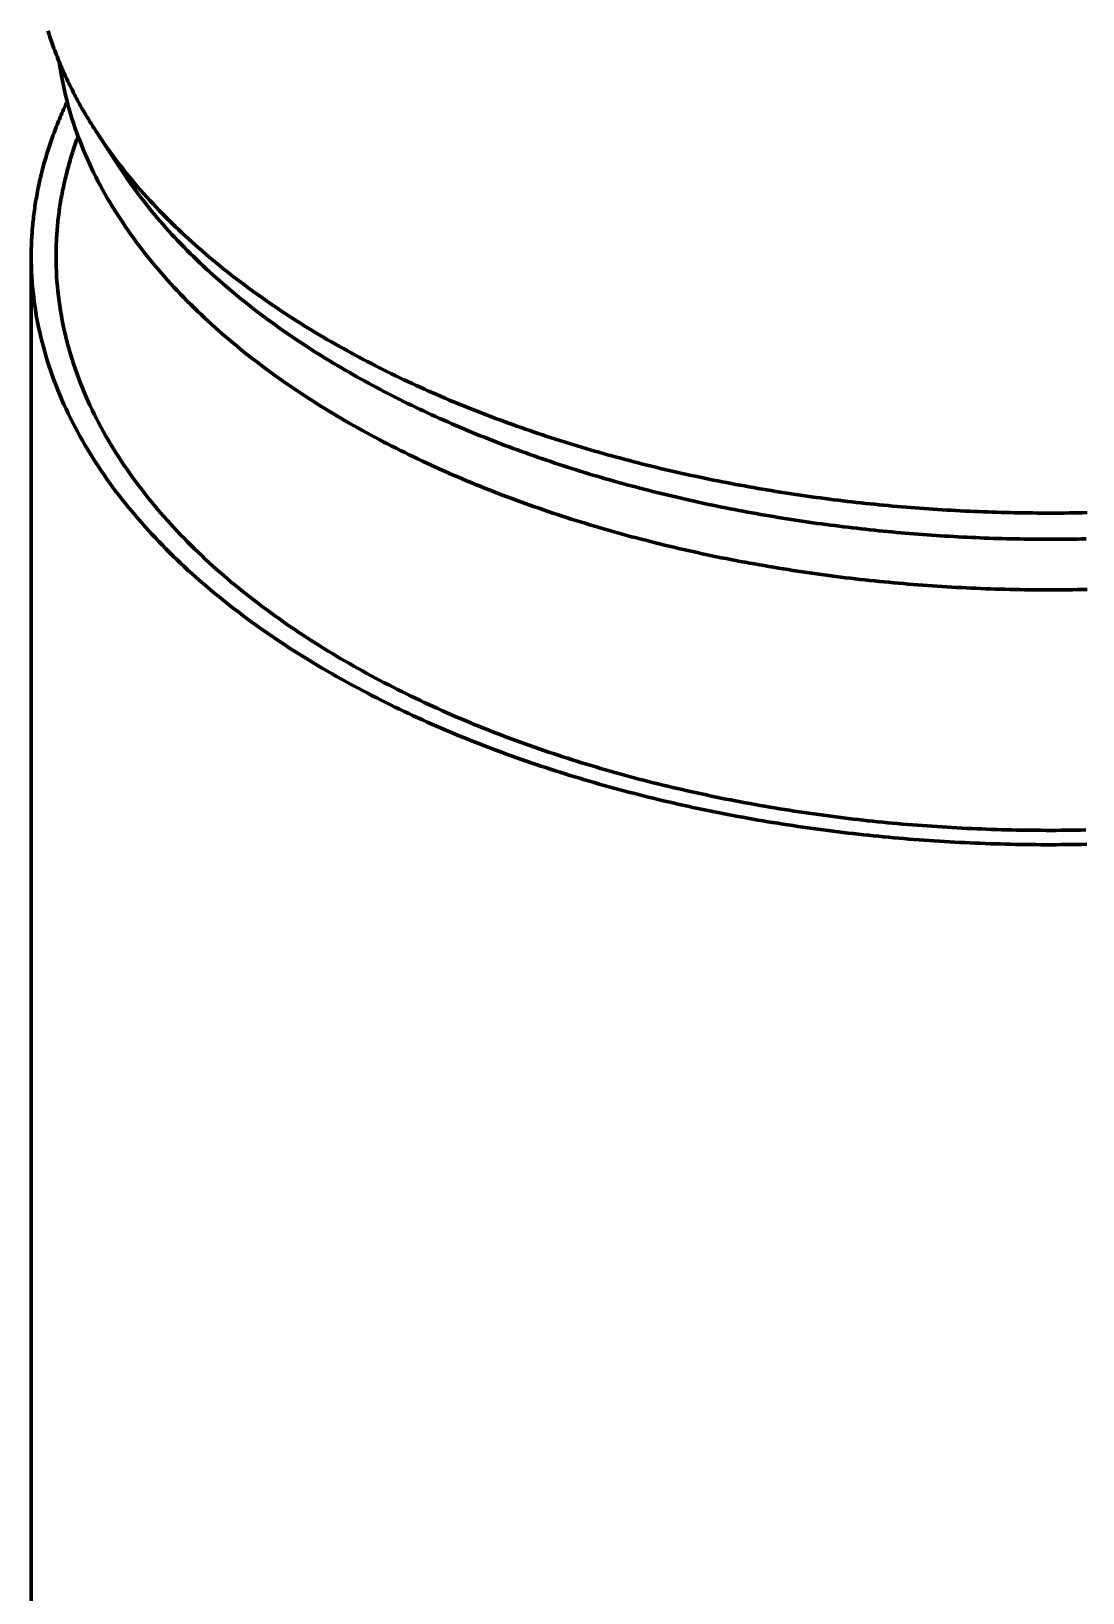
# Model space of a CAD drawing. Header units: millimetres. Extents: x 0 to 420, y 0 to 297.
# Drawn here: x 122.19 to 142.33, y 148.79 to 178.68 of the extents above; entities that cross this region are included whole.
import ezdxf

# ---------------------------------------------------------------- set-up
doc = ezdxf.new("R2010")
doc.units = ezdxf.units.MM
doc.layers.add('01-VISIBLE', color=7, linetype='CONTINUOUS', lineweight=70)

msp = doc.modelspace()

# ---------------------------------------------------------------- linework, layer by layer
at = {"layer": '01-VISIBLE'}
for p, q in [((123.896, 176.06), (123.452, 176.739)), ((122.192, 100.887), (122.192, 174.371))]:
    msp.add_line(p, q, dxfattribs=at)
for points in [[(122.51, 178.695), (122.522, 178.657), (122.535, 178.619), (122.547, 178.58), (122.56, 178.542), (122.573, 178.504), (122.587, 178.466), (122.6, 178.428), (122.614, 178.39), (122.628, 178.352), (122.642, 178.315), (122.657, 178.277), (122.671, 178.239), (122.686, 178.202), (122.701, 178.164), (122.716, 178.127), (122.732, 178.09), (122.747, 178.052), (122.763, 178.015), (122.779, 177.978), (122.795, 177.941), (122.811, 177.904), (122.828, 177.868), (122.845, 177.831), (122.862, 177.794), (122.879, 177.758), (122.896, 177.721), (122.914, 177.685), (122.931, 177.649), (122.949, 177.613), (122.967, 177.577), (122.986, 177.541), (123.004, 177.505), (123.023, 177.469), (123.041, 177.433), (123.06, 177.398), (123.079, 177.362), (123.099, 177.327), (123.118, 177.291), (123.138, 177.256), (123.157, 177.221), (123.177, 177.186), (123.198, 177.151), (123.218, 177.116), (123.238, 177.081), (123.259, 177.047), (123.28, 177.012), (123.301, 176.978), (123.322, 176.943), (123.343, 176.909), (123.364, 176.875), (123.386, 176.841), (123.408, 176.807), (123.429, 176.773), (123.452, 176.739)], [(122.728, 178.099), (122.741, 178.008), (122.756, 177.916), (122.772, 177.825), (122.789, 177.734), (122.807, 177.643), (122.827, 177.552), (122.848, 177.462), (122.871, 177.372), (122.894, 177.282), (122.919, 177.193), (122.945, 177.104), (122.972, 177.015), (123.001, 176.927), (123.03, 176.839), (123.061, 176.751), (123.093, 176.664), (123.126, 176.577), (123.16, 176.491), (123.195, 176.405), (123.231, 176.32), (123.268, 176.235), (123.307, 176.15), (123.346, 176.066), (123.386, 175.983), (123.427, 175.9), (123.47, 175.817), (123.513, 175.735), (123.557, 175.654), (123.602, 175.573), (123.648, 175.492), (123.695, 175.412), (123.743, 175.333), (123.792, 175.254), (123.841, 175.175), (123.892, 175.097), (123.943, 175.02), (123.995, 174.943), (124.047, 174.867), (124.101, 174.791), (124.155, 174.716), (124.21, 174.641), (124.266, 174.567), (124.322, 174.493), (124.379, 174.42), (124.437, 174.348), (124.496, 174.276), (124.555, 174.204), (124.614, 174.133), (124.675, 174.063), (124.736, 173.993), (124.797, 173.924), (124.86, 173.855), (124.922, 173.787), (124.986, 173.719), (125.05, 173.652), (125.114, 173.585), (125.179, 173.519), (125.245, 173.453), (125.311, 173.388), (125.377, 173.324), (125.445, 173.26), (125.512, 173.196), (125.58, 173.133), (125.649, 173.071), (125.718, 173.009), (125.787, 172.947), (125.857, 172.886), (125.927, 172.826), (125.998, 172.766), (126.069, 172.706), (126.141, 172.647), (126.213, 172.588), (126.285, 172.53), (126.358, 172.473), (126.431, 172.416), (126.504, 172.359), (126.578, 172.303), (126.652, 172.247), (126.727, 172.192), (126.802, 172.137), (126.877, 172.083), (126.952, 172.029), (127.028, 171.976), (127.104, 171.923), (127.181, 171.871), (127.258, 171.819), (127.335, 171.767), (127.412, 171.716), (127.49, 171.666), (127.568, 171.615), (127.646, 171.566), (127.725, 171.516), (127.804, 171.467), (127.883, 171.419), (127.962, 171.371), (128.042, 171.323), (128.121, 171.276), (128.202, 171.229), (128.282, 171.183), (128.362, 171.137), (128.443, 171.091), (128.524, 171.046), (128.606, 171.002), (128.687, 170.957), (128.769, 170.913), (128.851, 170.87), (128.933, 170.827), (129.015, 170.784), (129.098, 170.742), (129.18, 170.7), (129.263, 170.658), (129.346, 170.617), (129.43, 170.576), (129.513, 170.536), (129.597, 170.496), (129.681, 170.456), (129.765, 170.417), (129.849, 170.378), (129.933, 170.339), (130.018, 170.301), (130.103, 170.263), (130.187, 170.226), (130.272, 170.189), (130.358, 170.152), (130.443, 170.116), (130.528, 170.08), (130.614, 170.044), (130.7, 170.009), (130.786, 169.974), (130.872, 169.94), (130.958, 169.905), (131.044, 169.872), (131.131, 169.838), (131.217, 169.805), (131.304, 169.772), (131.391, 169.74), (131.478, 169.707), (131.565, 169.676), (131.652, 169.644), (131.74, 169.613), (131.827, 169.582), (131.915, 169.552), (132.003, 169.521), (132.09, 169.492), (132.178, 169.462), (132.266, 169.433), (132.355, 169.404), (132.443, 169.376), (132.531, 169.347), (132.62, 169.32), (132.708, 169.292), (132.797, 169.265), (132.886, 169.238), (132.974, 169.211), (133.063, 169.185), (133.152, 169.159), (133.242, 169.133), (133.331, 169.108), (133.42, 169.083), (133.509, 169.058), (133.599, 169.034), (133.688, 169.009), (133.778, 168.986), (133.868, 168.962), (133.958, 168.939), (134.047, 168.916), (134.137, 168.893), (134.227, 168.871), (134.318, 168.849), (134.408, 168.827), (134.498, 168.806), (134.588, 168.785), (134.679, 168.764), (134.769, 168.743), (134.86, 168.723), (134.95, 168.703), (135.041, 168.683), (135.131, 168.664), (135.222, 168.645), (135.313, 168.626), (135.404, 168.607), (135.495, 168.589), (135.586, 168.571), (135.677, 168.554), (135.768, 168.536), (135.859, 168.519), (135.95, 168.502), (136.042, 168.486), (136.133, 168.47), (136.224, 168.454), (136.316, 168.438), (136.407, 168.422), (136.499, 168.407), (136.59, 168.392), (136.682, 168.378), (136.774, 168.364), (136.865, 168.35), (136.957, 168.336), (137.049, 168.322), (137.14, 168.309), (137.232, 168.296), (137.324, 168.284), (137.416, 168.271), (137.508, 168.259), (137.6, 168.247), (137.692, 168.236), (137.784, 168.224), (137.876, 168.213), (137.968, 168.203), (138.061, 168.192), (138.153, 168.182), (138.245, 168.172), (138.337, 168.162), (138.429, 168.153), (138.522, 168.144), (138.614, 168.135), (138.706, 168.126), (138.799, 168.118), (138.891, 168.11), (138.984, 168.102), (139.076, 168.095), (139.169, 168.087), (139.261, 168.08), (139.353, 168.073), (139.446, 168.067), (139.539, 168.061), (139.631, 168.055), (139.724, 168.049), (139.816, 168.044), (139.909, 168.039), (140.002, 168.034), (140.094, 168.029), (140.187, 168.025), (140.279, 168.02), (140.372, 168.017), (140.465, 168.013), (140.557, 168.01), (140.65, 168.007), (140.743, 168.004), (140.836, 168.001), (140.928, 167.999), (141.021, 167.997), (141.114, 167.995), (141.207, 167.994), (141.299, 167.993), (141.392, 167.992), (141.485, 167.991), (141.577, 167.99), (141.67, 167.99), (141.763, 167.99), (141.856, 167.991), (141.948, 167.991), (142.041, 167.992), (142.134, 167.993), (142.227, 167.995), (142.319, 167.996), (142.412, 167.998)], [(122.88, 177.335), (122.863, 177.299), (122.846, 177.262), (122.829, 177.225), (122.813, 177.189), (122.796, 177.152), (122.78, 177.115), (122.764, 177.078), (122.748, 177.041), (122.732, 177.003), (122.717, 176.966), (122.702, 176.929), (122.687, 176.891), (122.672, 176.854), (122.657, 176.816), (122.643, 176.778), (122.629, 176.741), (122.615, 176.703), (122.601, 176.665), (122.587, 176.627), (122.574, 176.589), (122.561, 176.55), (122.548, 176.512), (122.535, 176.474), (122.523, 176.436), (122.51, 176.397), (122.498, 176.359), (122.486, 176.32), (122.475, 176.281), (122.463, 176.243), (122.452, 176.204), (122.441, 176.165), (122.43, 176.126), (122.42, 176.087), (122.41, 176.048), (122.4, 176.009), (122.39, 175.97), (122.38, 175.931), (122.371, 175.891), (122.361, 175.852), (122.353, 175.813), (122.344, 175.773), (122.335, 175.734), (122.327, 175.694), (122.319, 175.655), (122.311, 175.615), (122.304, 175.575), (122.297, 175.536), (122.29, 175.496), (122.283, 175.456), (122.276, 175.416), (122.27, 175.376), (122.264, 175.337), (122.258, 175.297), (122.252, 175.257), (122.247, 175.217), (122.242, 175.177), (122.237, 175.136), (122.233, 175.096), (122.228, 175.056), (122.224, 175.016), (122.22, 174.976), (122.217, 174.936), (122.213, 174.895), (122.21, 174.855), (122.207, 174.815), (122.205, 174.775), (122.202, 174.734), (122.2, 174.694), (122.198, 174.654), (122.197, 174.613), (122.195, 174.573), (122.194, 174.533), (122.193, 174.492), (122.193, 174.452), (122.192, 174.412), (122.192, 174.371)], [(123.089, 176.673), (123.075, 176.635), (123.062, 176.597), (123.048, 176.558), (123.035, 176.52), (123.022, 176.482), (123.009, 176.443), (122.996, 176.405), (122.983, 176.366), (122.971, 176.327), (122.959, 176.289), (122.947, 176.25), (122.936, 176.211), (122.925, 176.172), (122.913, 176.133), (122.903, 176.094), (122.892, 176.055), (122.881, 176.016), (122.871, 175.976), (122.861, 175.937), (122.852, 175.898), (122.842, 175.858), (122.833, 175.819), (122.824, 175.779), (122.815, 175.74), (122.807, 175.7), (122.799, 175.66), (122.791, 175.62), (122.783, 175.581), (122.775, 175.541), (122.768, 175.501), (122.761, 175.461), (122.754, 175.421), (122.748, 175.381), (122.741, 175.341), (122.735, 175.301), (122.73, 175.261), (122.724, 175.22), (122.719, 175.18), (122.714, 175.14), (122.709, 175.1), (122.704, 175.059), (122.7, 175.019), (122.696, 174.979), (122.692, 174.938), (122.689, 174.898), (122.686, 174.857), (122.683, 174.817), (122.68, 174.777), (122.678, 174.736), (122.675, 174.696), (122.673, 174.655), (122.672, 174.615), (122.67, 174.574), (122.669, 174.533), (122.668, 174.493), (122.668, 174.452), (122.667, 174.412), (122.667, 174.371)], [(123.452, 176.739), (123.499, 176.667), (123.548, 176.595), (123.597, 176.523), (123.647, 176.453), (123.697, 176.382), (123.749, 176.312), (123.8, 176.242), (123.853, 176.173), (123.906, 176.105), (123.959, 176.036), (124.013, 175.969), (124.068, 175.901), (124.123, 175.834), (124.179, 175.768), (124.236, 175.702), (124.292, 175.637), (124.35, 175.572), (124.408, 175.507), (124.466, 175.443), (124.525, 175.38), (124.585, 175.316), (124.644, 175.254), (124.705, 175.191), (124.766, 175.129), (124.827, 175.068), (124.889, 175.007), (124.951, 174.947), (125.013, 174.887), (125.076, 174.827), (125.14, 174.768), (125.204, 174.709), (125.268, 174.651), (125.332, 174.593), (125.397, 174.535), (125.463, 174.478), (125.528, 174.422), (125.594, 174.366), (125.661, 174.31), (125.728, 174.255), (125.795, 174.2), (125.862, 174.145), (125.93, 174.091), (125.998, 174.037), (126.067, 173.984), (126.135, 173.931), (126.204, 173.879), (126.274, 173.827), (126.343, 173.775), (126.413, 173.724), (126.484, 173.673), (126.554, 173.623), (126.625, 173.573), (126.696, 173.523), (126.768, 173.474), (126.839, 173.425), (126.911, 173.376), (126.983, 173.328), (127.056, 173.28), (127.128, 173.233), (127.201, 173.186), (127.274, 173.139), (127.348, 173.093), (127.421, 173.047), (127.495, 173.002), (127.569, 172.957), (127.643, 172.912), (127.718, 172.867), (127.793, 172.823), (127.867, 172.78), (127.943, 172.736), (128.018, 172.693), (128.093, 172.651), (128.169, 172.608), (128.245, 172.566), (128.321, 172.525), (128.397, 172.483), (128.474, 172.442), (128.55, 172.402), (128.627, 172.362), (128.704, 172.322), (128.781, 172.282), (128.859, 172.243), (128.936, 172.204), (129.014, 172.165), (129.092, 172.127), (129.17, 172.089), (129.248, 172.052), (129.326, 172.014), (129.405, 171.977), (129.483, 171.941), (129.562, 171.905), (129.641, 171.869), (129.72, 171.833), (129.799, 171.797), (129.879, 171.762), (129.958, 171.728), (130.038, 171.693), (130.117, 171.659), (130.197, 171.625), (130.277, 171.592), (130.357, 171.559), (130.438, 171.526), (130.518, 171.493), (130.598, 171.461), (130.679, 171.429), (130.76, 171.397), (130.841, 171.365), (130.921, 171.334), (131.003, 171.304), (131.084, 171.273), (131.165, 171.243), (131.246, 171.213), (131.328, 171.183), (131.409, 171.154), (131.491, 171.125), (131.573, 171.096), (131.655, 171.067), (131.737, 171.039), (131.819, 171.011), (131.901, 170.983), (131.983, 170.956), (132.066, 170.929), (132.148, 170.902), (132.231, 170.875), (132.313, 170.849), (132.396, 170.823), (132.479, 170.797), (132.562, 170.772), (132.645, 170.746), (132.728, 170.721), (132.811, 170.697), (132.894, 170.672), (132.977, 170.648), (133.061, 170.624), (133.144, 170.6), (133.228, 170.577), (133.311, 170.554), (133.395, 170.531), (133.479, 170.509), (133.563, 170.486), (133.646, 170.464), (133.73, 170.442), (133.814, 170.421), (133.898, 170.399), (133.983, 170.378), (134.067, 170.358), (134.151, 170.337), (134.235, 170.317), (134.32, 170.297), (134.404, 170.277), (134.489, 170.258), (134.573, 170.238), (134.658, 170.219), (134.743, 170.2), (134.827, 170.182), (134.912, 170.164), (134.997, 170.146), (135.082, 170.128), (135.167, 170.11), (135.252, 170.093), (135.337, 170.076), (135.422, 170.059), (135.507, 170.043), (135.592, 170.026), (135.677, 170.01), (135.763, 169.994), (135.848, 169.979), (135.933, 169.963), (136.019, 169.948), (136.104, 169.933), (136.19, 169.919), (136.275, 169.904), (136.361, 169.89), (136.446, 169.876), (136.532, 169.863), (136.618, 169.849), (136.703, 169.836), (136.789, 169.823), (136.875, 169.81), (136.961, 169.798), (137.047, 169.785), (137.132, 169.773), (137.218, 169.761), (137.304, 169.75), (137.39, 169.739), (137.476, 169.727), (137.562, 169.717), (137.648, 169.706), (137.734, 169.696), (137.821, 169.685), (137.907, 169.675), (137.993, 169.666), (138.079, 169.656), (138.165, 169.647), (138.252, 169.638), (138.338, 169.629), (138.424, 169.62), (138.511, 169.612), (138.597, 169.604), (138.683, 169.596), (138.77, 169.588), (138.856, 169.581), (138.942, 169.574), (139.029, 169.567), (139.115, 169.56), (139.202, 169.553), (139.288, 169.547), (139.375, 169.541), (139.461, 169.535), (139.548, 169.529), (139.634, 169.524), (139.721, 169.519), (139.808, 169.514), (139.894, 169.509), (139.981, 169.505), (140.067, 169.5), (140.154, 169.496), (140.241, 169.492), (140.327, 169.489), (140.414, 169.485), (140.501, 169.482), (140.587, 169.479), (140.674, 169.477), (140.761, 169.474), (140.847, 169.472), (140.934, 169.47), (141.021, 169.468), (141.108, 169.466), (141.194, 169.465), (141.281, 169.464), (141.368, 169.463), (141.454, 169.462), (141.541, 169.462), (141.628, 169.461), (141.715, 169.461), (141.801, 169.461), (141.888, 169.462), (141.975, 169.462), (142.062, 169.463), (142.148, 169.464), (142.235, 169.466), (142.322, 169.467), (142.408, 169.469)], [(123.896, 176.06), (123.943, 175.99), (123.99, 175.92), (124.038, 175.85), (124.086, 175.781), (124.136, 175.712), (124.186, 175.644), (124.236, 175.576), (124.287, 175.508), (124.339, 175.441), (124.391, 175.375), (124.444, 175.309), (124.497, 175.243), (124.551, 175.178), (124.606, 175.113), (124.661, 175.049), (124.716, 174.985), (124.772, 174.921), (124.829, 174.859), (124.886, 174.796), (124.943, 174.734), (125.001, 174.672), (125.06, 174.611), (125.119, 174.55), (125.178, 174.49), (125.238, 174.43), (125.298, 174.371), (125.359, 174.312), (125.42, 174.253), (125.481, 174.195), (125.543, 174.137), (125.605, 174.08), (125.668, 174.023), (125.731, 173.966), (125.794, 173.91), (125.858, 173.855), (125.922, 173.8), (125.987, 173.745), (126.051, 173.69), (126.117, 173.636), (126.182, 173.583), (126.248, 173.53), (126.314, 173.477), (126.38, 173.425), (126.447, 173.373), (126.514, 173.321), (126.582, 173.27), (126.649, 173.219), (126.717, 173.169), (126.786, 173.119), (126.854, 173.069), (126.923, 173.02), (126.992, 172.971), (127.061, 172.923), (127.131, 172.874), (127.201, 172.827), (127.271, 172.779), (127.341, 172.732), (127.412, 172.686), (127.483, 172.64), (127.554, 172.594), (127.625, 172.548), (127.697, 172.503), (127.769, 172.458), (127.841, 172.414), (127.913, 172.37), (127.986, 172.326), (128.058, 172.283), (128.131, 172.24), (128.204, 172.197), (128.277, 172.155), (128.351, 172.113), (128.425, 172.071), (128.498, 172.03), (128.573, 171.989), (128.647, 171.949), (128.721, 171.908), (128.796, 171.868), (128.871, 171.829), (128.946, 171.79), (129.021, 171.751), (129.096, 171.712), (129.171, 171.674), (129.247, 171.636), (129.323, 171.598), (129.399, 171.561), (129.475, 171.524), (129.551, 171.487), (129.627, 171.451), (129.704, 171.415), (129.781, 171.379), (129.858, 171.344), (129.935, 171.308), (130.012, 171.274), (130.089, 171.239), (130.166, 171.205), (130.244, 171.171), (130.322, 171.137), (130.399, 171.104), (130.477, 171.071), (130.555, 171.038), (130.633, 171.006), (130.712, 170.974), (130.79, 170.942), (130.869, 170.911), (130.947, 170.879), (131.026, 170.848), (131.105, 170.818), (131.184, 170.787), (131.263, 170.757), (131.342, 170.727), (131.421, 170.698), (131.501, 170.669), (131.58, 170.64), (131.66, 170.611), (131.74, 170.583), (131.819, 170.554), (131.899, 170.527), (131.979, 170.499), (132.059, 170.472), (132.14, 170.445), (132.22, 170.418), (132.3, 170.391), (132.381, 170.365), (132.461, 170.339), (132.542, 170.314), (132.623, 170.288), (132.703, 170.263), (132.784, 170.238), (132.865, 170.214), (132.946, 170.189), (133.027, 170.165), (133.108, 170.141), (133.19, 170.118), (133.271, 170.094), (133.352, 170.071), (133.434, 170.048), (133.516, 170.026), (133.597, 170.004), (133.679, 169.982), (133.761, 169.96), (133.842, 169.938), (133.924, 169.917), (134.006, 169.896), (134.088, 169.875), (134.17, 169.855), (134.253, 169.834), (134.335, 169.814), (134.417, 169.795), (134.499, 169.775), (134.582, 169.756), (134.664, 169.737), (134.747, 169.718), (134.829, 169.699), (134.912, 169.681), (134.994, 169.663), (135.077, 169.645), (135.16, 169.627), (135.243, 169.61), (135.326, 169.593), (135.409, 169.576), (135.492, 169.56), (135.575, 169.543), (135.658, 169.527), (135.741, 169.511), (135.824, 169.495), (135.907, 169.48), (135.99, 169.465), (136.074, 169.45), (136.157, 169.435), (136.24, 169.42), (136.324, 169.406), (136.407, 169.392), (136.491, 169.378), (136.574, 169.365), (136.658, 169.351), (136.741, 169.338), (136.825, 169.325), (136.908, 169.313), (136.992, 169.3), (137.076, 169.288), (137.16, 169.276), (137.243, 169.264), (137.327, 169.253), (137.411, 169.241), (137.495, 169.23), (137.579, 169.22), (137.663, 169.209), (137.747, 169.199), (137.831, 169.188), (137.915, 169.178), (137.999, 169.169), (138.083, 169.159), (138.167, 169.15), (138.251, 169.141), (138.335, 169.132), (138.42, 169.123), (138.504, 169.115), (138.588, 169.107), (138.672, 169.099), (138.757, 169.091), (138.841, 169.084), (138.925, 169.077), (139.009, 169.07), (139.094, 169.063), (139.178, 169.056), (139.262, 169.05), (139.347, 169.044), (139.431, 169.038), (139.516, 169.032), (139.6, 169.026), (139.685, 169.021), (139.769, 169.016), (139.854, 169.011), (139.938, 169.007), (140.023, 169.002), (140.107, 168.998), (140.192, 168.994), (140.276, 168.99), (140.361, 168.987), (140.445, 168.983), (140.53, 168.98), (140.614, 168.977), (140.699, 168.975), (140.783, 168.972), (140.868, 168.97), (140.953, 168.968), (141.037, 168.966), (141.122, 168.965), (141.206, 168.963), (141.291, 168.962), (141.376, 168.961), (141.46, 168.961), (141.545, 168.96), (141.629, 168.96), (141.714, 168.96), (141.799, 168.96), (141.883, 168.96), (141.968, 168.961), (142.053, 168.962), (142.137, 168.963), (142.222, 168.964), (142.306, 168.965), (142.391, 168.967)], [(122.192, 174.371), (122.193, 174.274), (122.195, 174.177), (122.199, 174.079), (122.204, 173.982), (122.21, 173.885), (122.218, 173.788), (122.228, 173.691), (122.239, 173.595), (122.251, 173.498), (122.265, 173.402), (122.28, 173.306), (122.296, 173.21), (122.314, 173.114), (122.333, 173.019), (122.354, 172.924), (122.376, 172.829), (122.399, 172.734), (122.424, 172.64), (122.45, 172.546), (122.477, 172.453), (122.506, 172.36), (122.536, 172.267), (122.567, 172.175), (122.599, 172.083), (122.633, 171.992), (122.667, 171.901), (122.703, 171.811), (122.74, 171.721), (122.778, 171.631), (122.818, 171.542), (122.858, 171.454), (122.9, 171.366), (122.942, 171.278), (122.986, 171.191), (123.031, 171.105), (123.077, 171.019), (123.123, 170.934), (123.171, 170.849), (123.22, 170.764), (123.27, 170.681), (123.32, 170.598), (123.372, 170.515), (123.424, 170.433), (123.477, 170.352), (123.531, 170.271), (123.586, 170.191), (123.642, 170.111), (123.699, 170.032), (123.756, 169.953), (123.815, 169.875), (123.874, 169.798), (123.933, 169.721), (123.994, 169.645), (124.055, 169.569), (124.117, 169.494), (124.18, 169.419), (124.243, 169.346), (124.307, 169.272), (124.371, 169.199), (124.437, 169.127), (124.502, 169.056), (124.569, 168.985), (124.636, 168.914), (124.704, 168.844), (124.772, 168.775), (124.841, 168.706), (124.91, 168.638), (124.98, 168.57), (125.051, 168.503), (125.122, 168.436), (125.193, 168.37), (125.265, 168.305), (125.338, 168.24), (125.41, 168.176), (125.484, 168.112), (125.558, 168.048), (125.632, 167.986), (125.707, 167.923), (125.782, 167.862), (125.858, 167.8), (125.934, 167.74), (126.01, 167.68), (126.087, 167.62), (126.165, 167.561), (126.242, 167.502), (126.32, 167.444), (126.399, 167.386), (126.478, 167.329), (126.557, 167.273), (126.636, 167.217), (126.716, 167.161), (126.796, 167.106), (126.877, 167.051), (126.958, 166.997), (127.039, 166.943), (127.12, 166.89), (127.202, 166.837), (127.284, 166.785), (127.366, 166.733), (127.449, 166.682), (127.532, 166.631), (127.615, 166.58), (127.699, 166.53), (127.782, 166.481), (127.866, 166.432), (127.951, 166.383), (128.035, 166.335), (128.12, 166.287), (128.205, 166.24), (128.29, 166.193), (128.376, 166.147), (128.462, 166.101), (128.548, 166.055), (128.634, 166.01), (128.72, 165.965), (128.807, 165.921), (128.894, 165.877), (128.981, 165.834), (129.068, 165.791), (129.156, 165.748), (129.243, 165.706), (129.331, 165.664), (129.419, 165.622), (129.507, 165.581), (129.596, 165.541), (129.685, 165.501), (129.773, 165.461), (129.862, 165.421), (129.951, 165.382), (130.041, 165.344), (130.13, 165.305), (130.22, 165.267), (130.31, 165.23), (130.4, 165.193), (130.49, 165.156), (130.58, 165.12), (130.67, 165.084), (130.761, 165.048), (130.852, 165.013), (130.943, 164.978), (131.034, 164.944), (131.125, 164.909), (131.216, 164.876), (131.307, 164.842), (131.399, 164.809), (131.491, 164.777), (131.582, 164.744), (131.674, 164.712), (131.766, 164.681), (131.858, 164.649), (131.951, 164.618), (132.043, 164.588), (132.136, 164.558), (132.228, 164.528), (132.321, 164.498), (132.414, 164.469), (132.507, 164.44), (132.6, 164.412), (132.693, 164.384), (132.786, 164.356), (132.879, 164.328), (132.973, 164.301), (133.066, 164.274), (133.16, 164.248), (133.254, 164.222), (133.348, 164.196), (133.442, 164.17), (133.536, 164.145), (133.63, 164.12), (133.724, 164.096), (133.818, 164.072), (133.912, 164.048), (134.007, 164.024), (134.101, 164.001), (134.196, 163.978), (134.291, 163.955), (134.385, 163.933), (134.48, 163.911), (134.575, 163.89), (134.67, 163.868), (134.765, 163.847), (134.86, 163.827), (134.955, 163.806), (135.05, 163.786), (135.146, 163.766), (135.241, 163.747), (135.337, 163.728), (135.432, 163.709), (135.528, 163.69), (135.623, 163.672), (135.719, 163.654), (135.814, 163.637), (135.91, 163.619), (136.006, 163.602), (136.102, 163.585), (136.198, 163.569), (136.294, 163.553), (136.39, 163.537), (136.486, 163.522), (136.582, 163.506), (136.678, 163.491), (136.774, 163.477), (136.871, 163.462), (136.967, 163.448), (137.063, 163.435), (137.16, 163.421), (137.256, 163.408), (137.353, 163.395), (137.449, 163.383), (137.546, 163.37), (137.642, 163.358), (137.739, 163.347), (137.835, 163.335), (137.932, 163.324), (138.029, 163.313), (138.125, 163.303), (138.222, 163.293), (138.319, 163.283), (138.416, 163.273), (138.513, 163.264), (138.61, 163.254), (138.707, 163.246), (138.804, 163.237), (138.9, 163.229), (138.997, 163.221), (139.094, 163.213), (139.192, 163.206), (139.289, 163.199), (139.386, 163.192), (139.483, 163.185), (139.58, 163.179), (139.677, 163.173), (139.774, 163.168), (139.871, 163.162), (139.968, 163.157), (140.066, 163.152), (140.163, 163.148), (140.26, 163.143), (140.357, 163.139), (140.455, 163.136), (140.552, 163.132), (140.649, 163.129), (140.746, 163.126), (140.844, 163.124), (140.941, 163.121), (141.038, 163.119), (141.135, 163.118), (141.233, 163.116), (141.33, 163.115), (141.427, 163.114), (141.525, 163.113), (141.622, 163.113), (141.719, 163.113), (141.817, 163.113), (141.914, 163.114), (142.011, 163.114), (142.109, 163.116), (142.206, 163.117), (142.303, 163.118), (142.401, 163.12)], [(122.667, 174.371), (122.668, 174.276), (122.67, 174.181), (122.673, 174.087), (122.678, 173.992), (122.685, 173.897), (122.693, 173.802), (122.702, 173.708), (122.712, 173.614), (122.724, 173.519), (122.738, 173.425), (122.753, 173.332), (122.769, 173.238), (122.786, 173.145), (122.805, 173.052), (122.825, 172.959), (122.846, 172.866), (122.869, 172.774), (122.893, 172.682), (122.919, 172.591), (122.945, 172.5), (122.973, 172.409), (123.002, 172.319), (123.033, 172.229), (123.064, 172.139), (123.097, 172.05), (123.131, 171.961), (123.166, 171.873), (123.202, 171.785), (123.239, 171.698), (123.278, 171.611), (123.317, 171.525), (123.358, 171.439), (123.399, 171.353), (123.442, 171.269), (123.485, 171.184), (123.53, 171.101), (123.576, 171.017), (123.622, 170.935), (123.67, 170.852), (123.718, 170.771), (123.768, 170.69), (123.818, 170.609), (123.869, 170.529), (123.921, 170.45), (123.974, 170.371), (124.027, 170.292), (124.082, 170.215), (124.137, 170.137), (124.193, 170.061), (124.25, 169.985), (124.308, 169.909), (124.366, 169.834), (124.425, 169.76), (124.485, 169.686), (124.545, 169.613), (124.606, 169.54), (124.668, 169.468), (124.73, 169.396), (124.793, 169.325), (124.857, 169.255), (124.921, 169.185), (124.986, 169.116), (125.052, 169.047), (125.118, 168.979), (125.184, 168.911), (125.251, 168.844), (125.319, 168.777), (125.387, 168.711), (125.456, 168.646), (125.525, 168.581), (125.595, 168.517), (125.665, 168.453), (125.736, 168.389), (125.807, 168.326), (125.879, 168.264), (125.951, 168.202), (126.023, 168.141), (126.096, 168.08), (126.17, 168.02), (126.244, 167.96), (126.318, 167.901), (126.392, 167.843), (126.467, 167.784), (126.543, 167.727), (126.619, 167.669), (126.695, 167.613), (126.771, 167.557), (126.848, 167.501), (126.925, 167.446), (127.003, 167.391), (127.081, 167.337), (127.159, 167.283), (127.238, 167.229), (127.316, 167.177), (127.396, 167.124), (127.475, 167.072), (127.555, 167.021), (127.635, 166.97), (127.715, 166.919), (127.796, 166.869), (127.877, 166.819), (127.958, 166.77), (128.04, 166.721), (128.121, 166.673), (128.203, 166.625), (128.286, 166.578), (128.368, 166.531), (128.451, 166.484), (128.534, 166.438), (128.617, 166.392), (128.7, 166.347), (128.784, 166.302), (128.868, 166.258), (128.952, 166.214), (129.036, 166.17), (129.121, 166.127), (129.206, 166.084), (129.291, 166.042), (129.376, 166), (129.461, 165.958), (129.547, 165.917), (129.632, 165.876), (129.718, 165.836), (129.804, 165.795), (129.891, 165.756), (129.977, 165.717), (130.064, 165.678), (130.15, 165.639), (130.237, 165.601), (130.325, 165.563), (130.412, 165.526), (130.499, 165.489), (130.587, 165.453), (130.675, 165.416), (130.763, 165.381), (130.851, 165.345), (130.939, 165.31), (131.027, 165.275), (131.116, 165.241), (131.204, 165.207), (131.293, 165.173), (131.382, 165.14), (131.471, 165.107), (131.56, 165.074), (131.65, 165.042), (131.739, 165.01), (131.829, 164.979), (131.918, 164.947), (132.008, 164.917), (132.098, 164.886), (132.188, 164.856), (132.278, 164.826), (132.368, 164.797), (132.459, 164.768), (132.549, 164.739), (132.64, 164.71), (132.73, 164.682), (132.821, 164.654), (132.912, 164.627), (133.003, 164.6), (133.094, 164.573), (133.185, 164.546), (133.277, 164.52), (133.368, 164.494), (133.459, 164.469), (133.551, 164.444), (133.643, 164.419), (133.734, 164.394), (133.826, 164.37), (133.918, 164.346), (134.01, 164.322), (134.102, 164.299), (134.194, 164.276), (134.286, 164.254), (134.379, 164.231), (134.471, 164.209), (134.563, 164.187), (134.656, 164.166), (134.748, 164.145), (134.841, 164.124), (134.934, 164.104), (135.027, 164.083), (135.119, 164.064), (135.212, 164.044), (135.305, 164.025), (135.398, 164.006), (135.491, 163.987), (135.584, 163.969), (135.678, 163.95), (135.771, 163.933), (135.864, 163.915), (135.958, 163.898), (136.051, 163.881), (136.145, 163.865), (136.238, 163.848), (136.332, 163.832), (136.425, 163.816), (136.519, 163.801), (136.613, 163.786), (136.706, 163.771), (136.8, 163.756), (136.894, 163.742), (136.988, 163.728), (137.082, 163.715), (137.176, 163.701), (137.27, 163.688), (137.364, 163.675), (137.458, 163.663), (137.552, 163.65), (137.647, 163.638), (137.741, 163.627), (137.835, 163.615), (137.929, 163.604), (138.024, 163.593), (138.118, 163.583), (138.212, 163.572), (138.307, 163.562), (138.401, 163.553), (138.496, 163.543), (138.59, 163.534), (138.685, 163.525), (138.779, 163.517), (138.874, 163.508), (138.968, 163.5), (139.063, 163.493), (139.158, 163.485), (139.252, 163.478), (139.347, 163.471), (139.442, 163.464), (139.537, 163.458), (139.631, 163.452), (139.726, 163.446), (139.821, 163.44), (139.916, 163.435), (140.01, 163.43), (140.105, 163.425), (140.2, 163.421), (140.295, 163.417), (140.39, 163.413), (140.485, 163.409), (140.58, 163.406), (140.674, 163.403), (140.769, 163.4), (140.864, 163.398), (140.959, 163.395), (141.054, 163.393), (141.149, 163.392), (141.244, 163.39), (141.339, 163.389), (141.434, 163.388), (141.529, 163.388), (141.624, 163.387), (141.719, 163.387), (141.814, 163.387), (141.909, 163.388), (142.004, 163.389), (142.098, 163.39), (142.193, 163.391), (142.288, 163.393), (142.383, 163.394)]]:
    msp.add_lwpolyline(points, dxfattribs=at)

doc.saveas('drawing.dxf')
